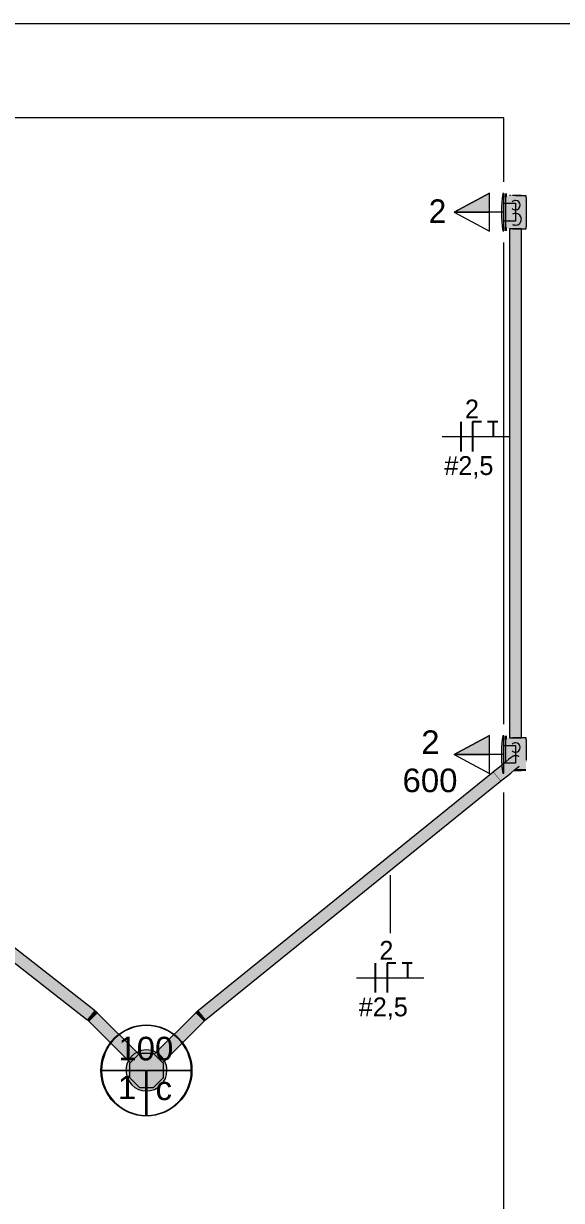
# Model space of a CAD drawing. Header units: metres. Extents: x 42.2 to 73.1, y -1.3 to 59.8.
# Drawn here: x 48.188 to 49.328, y 56.876 to 59.372 of the extents above; entities that cross this region are included whole.
import ezdxf

# ---------------------------------------------------------------- set-up
doc = ezdxf.new("R2010")
doc.units = ezdxf.units.M
doc.linetypes.add('Hidden 1_5', pattern=[0.0022, 0.0015, -0.0007])
for name, color, linetype, lineweight in [('A-ANNO-NOTE', 7, 'Continuous', 18), ('A-DETL', 7, 'Hidden 1_5', 18), ('A-GENM', 7, 'Continuous', 18), ('ARQ-PAR', 7, 'Continuous', 18), ('Dispositivos elétricos', 7, 'Continuous', 70), ('E-LITE-EQPM-IDEN', 7, 'Continuous', 9), ('E-POWR-CNDT', 7, 'Continuous', 35), ('Identificadores de dispositivos elétricos', 7, 'Continuous', 9)]:
    doc.layers.add(name, color=color, linetype=linetype, lineweight=lineweight)
for name, color, linetype, lineweight, true_color in [('BASE ELETRICO__dwg', 7, 'Continuous', 18, 0x767676), ('Fase', 1, 'Continuous', 25, 0xff0000), ('Neutro', 5, 'Continuous', 25, 0x0000ff), ('Terra', 3, 'Continuous', 25, 0x00ff00)]:
    doc.layers.add(name, color=color, linetype=linetype, lineweight=lineweight, true_color=true_color)
doc.styles.add('Arial', font='arial.ttf', dxfattribs={"height": 0.05})
doc.styles.add('Century Gothic', font='GOTHIC.TTF', dxfattribs={"height": 0.05})
doc.styles.add('Century Gothic_1', font='GOTHIC.TTF', dxfattribs={"height": 0.04})

# ---------------------------------------------------------------- blocks, each defined once
blk = doc.blocks.new('BASE ELETRICO__dwg-8227098-PLANTA BAIXA - TÉRREO')
at = {"layer": 'ARQ-PAR', "color": 252, "true_color": 0x8e8e8e}
for p, q in [((42.5858, 59.3718), (52.8299, 59.3718)), ((49.2058, 57.8863), (49.2058, 58.9074))]:
    blk.add_line(p, q, dxfattribs=at)
at = {"layer": 'ARQ-PAR', "color": 252, "true_color": 0x8e8e8e, "flags": 128}
for points in [[(49.2058, 59.0363), (49.2058, 59.1718), (45.7858, 59.1718), (45.7858, 59.1257)], [(46.8313, 55.9518), (46.6058, 55.9518), (46.6058, 56.1518), (46.9458, 56.1518), (46.9458, 56.2518), (47.0958, 56.2518), (47.0958, 56.1518), (49.2058, 56.1518), (49.2058, 57.741)]]:
    blk.add_lwpolyline(points, dxfattribs=at)
blk = doc.blocks.new('PVC Corrugado Amarelo_Caixa de Luz 4x2 - Linha Eletroduto Corrugado _Amarelo_-V34-PLANTA BAIXA - TÉRREO')
at = {"layer": 'E-POWR-CNDT', "linetype": 'Hidden 1_5', "lineweight": 18, "true_color": 0xffff00}
for points in [[(-0.035, 0.0321), (-0.035, 0.0371), (-0.0355, 0.0371), (-0.0355, 0.025), (-0.035, 0.025), (-0.035, 0.0313)], [(-0.035, 0.0163), (-0.035, 0.025), (-0.0355, 0.025), (-0.0355, 0.0129), (-0.035, 0.0129), (-0.035, 0.0162)], [(-0.0121, 0.0478), (-0.0121, 0.048), (-0.0155, 0.048), (-0.0155, 0.0475), (-0.0121, 0.0475)], [(0, 0.048), (-0.0121, 0.0478), (-0.0121, 0.0475), (0, 0.0475)], [(0.0121, 0.0476), (0.0121, 0.048), (0, 0.048), (0, 0.0475), (0.0121, 0.0475)], [(0.0155, 0.048), (0.0121, 0.048), (0.0121, 0.0475), (0.0155, 0.0475)], [(0.0355, 0.0371), (0.035, 0.0371), (0.035, 0.025), (0.0355, 0.025), (0.0355, 0.0358)], [(0.0355, 0.0129), (0.0355, 0.025), (0.035, 0.025), (0.035, 0.0129)], [(-0.0371, 0.0028), (-0.0371, 0.0058), (-0.0395, 0.0058), (-0.0395, 0.0028), (-0.0389, 0.0028)], [(-0.031, 0.0058), (-0.0371, 0.0058), (-0.0368, 0.0028), (-0.031, 0.0028)], [(0, 0.0028), (0, 0.0058), (-0.031, 0.0058), (-0.031, 0.0028), (-0.0094, 0.0028)], [(0.031, 0.0028), (0.031, 0.0058), (0, 0.0058), (0, 0.0028), (0.0303, 0.0028)], [(0.0371, 0.0028), (0.037, 0.0058), (0.031, 0.0058), (0.0313, 0.0028), (0.037, 0.0028)], [(0.0395, 0.0058), (0.0371, 0.0058), (0.0371, 0.0028), (0.0395, 0.0028)]]:
    blk.add_hatch(color=2, dxfattribs=at).paths.add_polyline_path(points)
h = blk.add_hatch(color=2, dxfattribs=at)
h.paths.add_polyline_path([(-0.031, 0.0445), (-0.0313, 0.0475), (-0.035, 0.0474), (-0.0349, 0.0058), (-0.031, 0.0058), (-0.031, 0.0444)])
h.paths.add_polyline_path([(-0.031, 0.0009), (-0.0313, 0.0028), (-0.035, 0.0028), (-0.0349, 0), (-0.031, 0)])
h = blk.add_hatch(color=2, dxfattribs=at)
h.paths.add_polyline_path([(0.031, 0.0475), (-0.031, 0.0475), (-0.031, 0.0058), (0.031, 0.0058), (0.031, 0.0445)])
h.paths.add_polyline_path([(0.031, 0), (0.031, 0.0028), (-0.031, 0.0028), (-0.031, 0), (0.0094, 0)])
h.paths.add_polyline_path([(0.0275, 0.025), (0.0271, 0.0218), (0.0252, 0.0179), (0.0232, 0.0157), (0.0212, 0.0142), (0.0173, 0.0128), (0.015, 0.0125), (0.0118, 0.0129), (0.0079, 0.0148), (0.0059, 0.0165), (0.0042, 0.0187), (0.0028, 0.0226), (0.0025, 0.025), (0.0029, 0.0282), (0.0048, 0.0321), (0.0065, 0.0341), (0.0087, 0.0358), (0.0118, 0.0371), (0.015, 0.0375), (0.0184, 0.037), (0.0221, 0.0352), (0.024, 0.0337), (0.0259, 0.031), (0.0271, 0.0282), (0.0275, 0.025)])
h.paths.add_polyline_path([(-0.005, 0.025), (-0.0056, 0.0218), (-0.0063, 0.02), (-0.0088, 0.0173), (-0.01, 0.0163), (-0.0124, 0.0153), (-0.015, 0.015), (-0.0185, 0.0157), (-0.02, 0.0163), (-0.0221, 0.0179), (-0.0237, 0.02), (-0.0248, 0.0235), (-0.025, 0.025), (-0.0247, 0.0276), (-0.0237, 0.03), (-0.0217, 0.0324), (-0.02, 0.0337), (-0.0176, 0.0347), (-0.015, 0.035), (-0.0115, 0.0343), (-0.01, 0.0337), (-0.0073, 0.0313), (-0.0063, 0.03), (-0.0053, 0.0276), (-0.0051, 0.0254)])
h = blk.add_hatch(color=2, dxfattribs=at)
h.paths.add_polyline_path([(0.0275, 0.025), (0.0271, 0.0282), (0.0252, 0.0321), (0.0234, 0.0342), (0.0212, 0.0358), (0.0172, 0.0372), (0.015, 0.0375), (0.0118, 0.0371), (0.0087, 0.0358), (0.0059, 0.0335), (0.0038, 0.0303), (0.0028, 0.0276), (0.0026, 0.0241), (0.0029, 0.0218), (0.0048, 0.0179), (0.0065, 0.0159), (0.0087, 0.0142), (0.0118, 0.0129), (0.0157, 0.0126), (0.0182, 0.0129), (0.0221, 0.0148), (0.024, 0.0163), (0.0263, 0.0198), (0.0272, 0.0226)])
h.paths.add_polyline_path([(-0.005, 0.025), (-0.0056, 0.0282), (-0.0063, 0.03), (-0.0079, 0.0321), (-0.011, 0.0341), (-0.0129, 0.0347), (-0.015, 0.035), (-0.0176, 0.0347), (-0.02, 0.0337), (-0.0221, 0.0321), (-0.0237, 0.03), (-0.0248, 0.0266), (-0.025, 0.025), (-0.0244, 0.0218), (-0.0237, 0.02), (-0.0221, 0.0179), (-0.02, 0.0163), (-0.0176, 0.0153), (-0.015, 0.015), (-0.0124, 0.0153), (-0.01, 0.0163), (-0.0073, 0.0187), (-0.0062, 0.0204), (-0.0052, 0.0234), (-0.005, 0.0247)])
h = blk.add_hatch(color=2, dxfattribs=at)
h.paths.add_polyline_path([(0.035, 0.0469), (0.0349, 0.0475), (0.031, 0.0475), (0.031, 0.0058), (0.035, 0.0058), (0.035, 0.0468)])
h.paths.add_polyline_path([(0.035, 0.0009), (0.0349, 0.0028), (0.031, 0.0028), (0.0313, 0), (0.035, 0)])
at = {"layer": 'E-POWR-CNDT', "lineweight": 18}
for p, q in [((-0.035, 0.0375), (-0.0355, 0.0375)), ((-0.035, 0.0375), (-0.0355, 0.0375)), ((-0.0355, 0.0375), (-0.0355, 0.025)), ((-0.0355, 0.0375), (-0.0355, 0.0371)), ((-0.0355, 0.025), (-0.0355, 0.0187)), ((-0.035, 0.0475), (-0.035, 0.025)), ((-0.031, 0.0475), (-0.035, 0.0475)), ((-0.031, 0.0475), (0.031, 0.0475)), ((-0.016, 0.048), (-0.016, 0.0475)), ((-0.0122, 0.048), (-0.016, 0.048)), ((-0.0125, 0.048), (-0.0125, 0.0475)), ((0, 0.048), (-0.0125, 0.048)), ((0.0125, 0.048), (0, 0.048)), ((0.016, 0.048), (0.0122, 0.048)), ((0.0125, 0.0475), (0.0125, 0.048)), ((0.016, 0.0475), (0.016, 0.048)), ((0.035, 0.0475), (0.031, 0.0475)), ((0.035, 0.025), (0.035, 0.0475)), ((0.0355, 0.0375), (0.035, 0.0375)), ((0.0355, 0.0375), (0.035, 0.0375)), ((0.0355, 0.025), (0.0355, 0.0375)), ((0.0355, 0.0187), (0.0355, 0.025)), ((-0.0371, 0.0058), (-0.0395, 0.0058)), ((-0.0395, 0.0028), (-0.0371, 0.0028)), ((-0.0327, 0.0058), (-0.0371, 0.0058)), ((-0.0371, 0.0028), (-0.031, 0.0028)), ((-0.0355, 0.0142), (-0.0355, 0.0125)), ((-0.0355, 0.0129), (-0.0355, 0.0125)), ((0.031, 0.0028), (0.0371, 0.0028)), ((0.0371, 0.0058), (0.0327, 0.0058)), ((0.0355, 0.0125), (0.0355, 0.0142)), ((0.0395, 0.0058), (0.0371, 0.0058)), ((0.0371, 0.0028), (0.0395, 0.0028))]:
    blk.add_line(p, q, dxfattribs=at)
for centre, radius, start, end in [((-0.015, 0.025), 0.01, 360, 180), ((-0.015, 0.025), 0.01, 180, 225), ((-0.015, 0.025), 0.01, 315, 360), ((0.015, 0.025), 0.0125, 360, 180), ((0.015, 0.025), 0.0125, 180, 210), ((0.015, 0.025), 0.0125, 330, 360)]:
    blk.add_arc(centre, radius, start, end, dxfattribs=at)
blk = doc.blocks.new('PVC Corrugado Amarelo_Caixa de Octogonal 4x4 - PVC Corrugado Amarelo_Caixa de Octogonal 4x4-V6-PLANTA BAIXA - TÉRREO')
at = {"layer": 'Dispositivos elétricos', "linetype": 'Hidden 1_5', "lineweight": 18, "true_color": 0xffff00}
h = blk.add_hatch(color=2, dxfattribs=at)
h.paths.add_polyline_path([(0, -0.0435), (0.0113, -0.042), (0.0218, -0.0377), (0.0308, -0.0308), (0.0377, -0.0217), (0.042, -0.0113), (0.0435, 0), (0.042, 0.0113), (0.0382, 0.0205), (0.0342, 0.0165), (0.0358, 0.0148), (0.0358, -0.0148), (0.0148, -0.0358), (-0.0148, -0.0358), (-0.0358, -0.0148), (-0.0358, 0.0148), (-0.0342, 0.0165), (-0.0382, 0.0205), (-0.042, 0.0113), (-0.0435, 0), (-0.0417, -0.0121), (-0.0377, -0.0217), (-0.0308, -0.0308), (-0.0217, -0.0377), (-0.0113, -0.042)])
h.paths.add_polyline_path([(0.0165, 0.0342), (0.0205, 0.0382), (0.0113, 0.042), (0, 0.0435), (-0.0121, 0.0417), (-0.0205, 0.0382), (-0.0165, 0.0342), (-0.0148, 0.0358), (0.0148, 0.0358), (0.016, 0.0346)])
blk.add_hatch(color=2, dxfattribs=at).paths.add_polyline_path([(0.0148, -0.0358), (0.0358, -0.0148), (0.0358, 0.0148), (0.0148, 0.0358), (-0.0148, 0.0358), (-0.0358, 0.0148), (-0.0358, -0.0148), (-0.0148, -0.0358)])
at = {"layer": 'A-DETL'}
for start, end in [(118.2907, 151.6811), (28.2907, 61.6812)]:
    blk.add_arc((0, 0), 0.0435, start, end, dxfattribs=at)
at = {"layer": 'Dispositivos elétricos', "lineweight": 18}
for p, q in [((-0.0148, 0.0358), (-0.0358, 0.0148)), ((0.0148, 0.0358), (-0.0148, 0.0358)), ((0.0358, 0.0148), (0.0148, 0.0358)), ((-0.0358, 0.0148), (-0.0358, -0.0148)), ((0.0358, -0.0148), (0.0358, 0.0148)), ((-0.0358, -0.0148), (-0.0148, -0.0358)), ((0.0148, -0.0358), (0.0358, -0.0148)), ((-0.0148, -0.0358), (0.0148, -0.0358))]:
    blk.add_line(p, q, dxfattribs=at)
for start, end in [(61.7467, 118.2252), (151.7466, 180), (180, 360), (360, 28.2252)]:
    blk.add_arc((0, 0), 0.0435, start, end, dxfattribs=at)
blk = doc.blocks.new('1_a_1 Tomada 2P_T_Conjunto 4x2 - a_ Tomada 2P_T 10A-8292297-PLANTA BAIXA - TÉRREO')
at = {"layer": 'A-GENM', "true_color": 0xfbfbfb}
for points in [[(-0.0221, 0.0034), (-0.0191, 0), (0.0395, 0), (0.0395, 0.002), (0, 0.0051), (-0.0213, 0.0035)], [(-0.0185, 0.0044), (-0.0185, 0.0037), (0, 0.0051), (0.0185, 0.0037), (0.0185, 0.0056), (-0.0185, 0.0056), (-0.0185, 0.0051)]]:
    blk.add_hatch(color=7, dxfattribs=at).paths.add_polyline_path(points)
at = {"layer": 'A-DETL'}
for p, q in [((-0.0395, 0.002), (-0.0395, 0)), ((-0.0395, 0), (-0.0193, 0)), ((-0.0175, -0.0114), (-0.0168, -0.0114))]:
    blk.add_line(p, q, dxfattribs=at)
blk.add_arc((0, -0.2479), 0.253, 95.032, 98.9698, dxfattribs=at)
at = {"layer": 'A-GENM'}
for p, q in [((-0.0192, 0), (0, 0)), ((0, 0), (0.0395, 0)), ((0.0395, 0), (0.0395, 0.002))]:
    blk.add_line(p, q, dxfattribs=at)
blk.add_arc((0, -0.2479), 0.253, 81.0302, 95.0207, dxfattribs=at)
blk = doc.blocks.new('PVC Corrugado Amarelo_Caixa de Luz 4x2 - Linha Eletroduto Corrugado _Amarelo_-V33-PLANTA BAIXA - TÉRREO')
at = {"layer": 'E-POWR-CNDT', "linetype": 'Hidden 1_5', "lineweight": 18, "true_color": 0xffff00}
for points in [[(-0.035, 0.0282), (-0.035, 0.0371), (-0.0355, 0.0371), (-0.0355, 0.025), (-0.035, 0.025), (-0.035, 0.0276)], [(-0.035, 0.0226), (-0.035, 0.025), (-0.0355, 0.025), (-0.0355, 0.0129), (-0.035, 0.0129), (-0.035, 0.0224)], [(-0.0121, 0.048), (-0.0155, 0.048), (-0.0155, 0.0475), (-0.0121, 0.0475), (-0.0121, 0.0478)], [(0, 0.0475), (0, 0.048), (-0.0121, 0.0478), (-0.0121, 0.0475), (-0.0032, 0.0475)], [(0.0121, 0.048), (0, 0.048), (0, 0.0475), (0.0121, 0.0476)], [(0.0155, 0.048), (0.0121, 0.048), (0.0121, 0.0475), (0.0155, 0.0475)], [(0.035, 0.0376), (0.0349, 0.0475), (0.031, 0.0475), (0.031, 0.0249), (0.035, 0.0201), (0.035, 0.0371)], [(0.0355, 0.0358), (0.0355, 0.0371), (0.035, 0.0371), (0.035, 0.025), (0.0355, 0.025), (0.0355, 0.0347)], [(0.0355, 0.0226), (0.0355, 0.025), (0.035, 0.025), (0.035, 0.0201), (0.0355, 0.0197), (0.0355, 0.0224)], [(-0.0371, 0.0028), (-0.0371, 0.0058), (-0.0395, 0.0058), (-0.0395, 0.0028), (-0.0389, 0.0028)], [(-0.031, 0.0058), (-0.0371, 0.0058), (-0.037, 0.0028), (-0.031, 0.0028)], [(0, 0.0028), (0, 0.0058), (-0.031, 0.0058), (-0.031, 0.0028), (-0.0094, 0.0028)], [(0.0171, 0.0028), (0.0146, 0.0058), (0, 0.0058), (0, 0.0028), (0.0156, 0.0028)]]:
    blk.add_hatch(color=2, dxfattribs=at).paths.add_polyline_path(points)
h = blk.add_hatch(color=2, dxfattribs=at)
h.paths.add_polyline_path([(-0.031, 0.0445), (-0.0313, 0.0475), (-0.035, 0.0474), (-0.0349, 0.0058), (-0.031, 0.0058), (-0.031, 0.0444)])
h.paths.add_polyline_path([(-0.031, 0.0009), (-0.0313, 0.0028), (-0.035, 0.0028), (-0.0349, 0), (-0.031, 0)])
h = blk.add_hatch(color=2, dxfattribs=at)
h.paths.add_polyline_path([(0.031, 0.0475), (-0.031, 0.0475), (-0.031, 0.0058), (0.0146, 0.006), (0.009, 0.0129), (0.0048, 0.018), (0.0036, 0.0199), (0.0026, 0.0241), (0.0026, 0.0263), (0.0038, 0.0303), (0.0049, 0.0324), (0.008, 0.0352), (0.0099, 0.0364), (0.014, 0.0374), (0.0163, 0.0374), (0.0204, 0.0362), (0.0224, 0.0351), (0.0258, 0.0313), (0.0266, 0.0301), (0.0289, 0.0272), (0.031, 0.0249), (0.031, 0.0445)])
h.paths.add_polyline_path([(0.0192, 0), (0.0171, 0.0028), (-0.031, 0.0028), (-0.031, 0), (0.0191, 0)])
h.paths.add_polyline_path([(-0.005, 0.025), (-0.0056, 0.0218), (-0.0063, 0.02), (-0.0079, 0.0179), (-0.0104, 0.0162), (-0.0124, 0.0153), (-0.015, 0.015), (-0.0185, 0.0157), (-0.02, 0.0163), (-0.0221, 0.0179), (-0.0237, 0.02), (-0.0248, 0.0235), (-0.025, 0.025), (-0.0247, 0.0276), (-0.0237, 0.03), (-0.0217, 0.0324), (-0.02, 0.0337), (-0.0176, 0.0347), (-0.015, 0.035), (-0.0115, 0.0343), (-0.01, 0.0337), (-0.0073, 0.0313), (-0.0063, 0.03), (-0.0053, 0.0276), (-0.0051, 0.0254)])
h = blk.add_hatch(color=2, dxfattribs=at)
h.paths.add_polyline_path([(0.0243, 0.0332), (0.023, 0.0345), (0.024, 0.0335)])
h.paths.add_polyline_path([(-0.005, 0.025), (-0.0056, 0.0282), (-0.0063, 0.03), (-0.0079, 0.0321), (-0.011, 0.0341), (-0.0129, 0.0347), (-0.015, 0.035), (-0.0176, 0.0347), (-0.02, 0.0337), (-0.0221, 0.0321), (-0.0237, 0.03), (-0.0248, 0.0266), (-0.025, 0.025), (-0.0244, 0.0218), (-0.0237, 0.02), (-0.0221, 0.0179), (-0.02, 0.0163), (-0.0176, 0.0153), (-0.015, 0.015), (-0.0124, 0.0153), (-0.01, 0.0163), (-0.0073, 0.0187), (-0.0062, 0.0204), (-0.0052, 0.0234), (-0.005, 0.0247)])
at = {"layer": 'A-DETL'}
for start, end in [(169.7263, 176.7393), (154.7263, 161.7393), (144.2455, 146.7393), (184.7263, 191.7393), (199.7263, 206.7393)]:
    blk.add_arc((0.015, 0.025), 0.0125, start, end, dxfattribs=at)
at = {"layer": 'E-POWR-CNDT', "lineweight": 18}
for p, q in [((-0.035, 0.0375), (-0.0355, 0.0375)), ((-0.035, 0.0375), (-0.0355, 0.0375)), ((-0.0355, 0.0375), (-0.0355, 0.025)), ((-0.0355, 0.025), (-0.0355, 0.0187)), ((-0.035, 0.0475), (-0.035, 0.025)), ((-0.031, 0.0475), (-0.035, 0.0475)), ((-0.031, 0.0475), (0.0116, 0.0475)), ((-0.016, 0.048), (-0.016, 0.0475)), ((-0.0122, 0.048), (-0.016, 0.048)), ((-0.0125, 0.048), (-0.0125, 0.0475)), ((0, 0.048), (-0.0125, 0.048)), ((0.012, 0.048), (0, 0.048)), ((-0.0371, 0.0058), (-0.0395, 0.0058)), ((-0.0395, 0.0028), (-0.0371, 0.0028)), ((-0.0327, 0.0058), (-0.0371, 0.0058)), ((-0.0371, 0.0028), (-0.031, 0.0028)), ((-0.0355, 0.0142), (-0.0355, 0.0125))]:
    blk.add_line(p, q, dxfattribs=at)
for centre, radius, start, end in [((-0.015, 0.025), 0.01, 360, 180), ((-0.015, 0.025), 0.01, 180, 225), ((-0.015, 0.025), 0.01, 315, 360), ((0.015, 0.025), 0.0125, 176.9673, 180), ((0.015, 0.025), 0.0125, 180, 184.4983), ((0.015, 0.025), 0.0125, 161.9673, 169.4983), ((0.015, 0.025), 0.0125, 146.9673, 154.4983), ((0.015, 0.025), 0.0125, 191.9673, 199.4983), ((0.015, 0.025), 0.0125, 206.9673, 214.4983)]:
    blk.add_arc(centre, radius, start, end, dxfattribs=at)
blk = doc.blocks.new('1_a_1 Tomada 2P_T_Conjunto 4x2 - a_ Tomada 2P_T 10A-V43-PLANTA BAIXA - TÉRREO')
at = {"layer": 'A-GENM', "true_color": 0xfbfbfb}
for points in [[(0.0395, 0.002), (0, 0.0051), (-0.0395, 0.002), (-0.0395, 0), (0.0395, 0)], [(0.0185, 0.0051), (0.0185, 0.0056), (-0.0185, 0.0056), (-0.0185, 0.0037), (0, 0.0051), (0.0185, 0.0037)]]:
    blk.add_hatch(color=7, dxfattribs=at).paths.add_polyline_path(points)
at = {"layer": 'A-DETL'}
blk.add_line((-0.0175, -0.0114), (-0.0168, -0.0114), dxfattribs=at)
at = {"layer": 'A-GENM'}
for p, q in [((-0.0395, 0.002), (-0.0395, 0)), ((-0.0395, 0), (0, 0)), ((0, 0), (0.0395, 0)), ((0.0395, 0), (0.0395, 0.002))]:
    blk.add_line(p, q, dxfattribs=at)
blk.add_arc((0, -0.2479), 0.253, 81.0302, 98.9698, dxfattribs=at)
blk = doc.blocks.new('Tag de Luminárias de Teto 2 - Tag de Luminárias de Teto 2-3493498-PLANTA BAIXA - TÉRREO')
at = {"layer": 'E-LITE-EQPM-IDEN'}
for p, q in [((-0.003861, 0), (0.003861, 0)), ((-0.0038, 0.00001), (0.0038, 0.00001)), ((0, 0), (0, -0.003861)), ((-0.000039, -0.00001), (-0.0038, -0.00001)), ((-0.000039, -0.00381), (-0.000039, -0.00001)), ((0.000039, -0.00001), (0.000039, -0.00381)), ((0.0038, -0.00001), (0.000039, -0.00001))]:
    blk.add_line(p, q, dxfattribs=at)
blk.add_circle((0, 0), 0.003861, dxfattribs=at)
for centre, start, end in [((0, 0.00001), 360, 180), ((0, -0.00001), 180, 269.41101), ((0, -0.00001), 270.58899, 360)]:
    blk.add_arc(centre, 0.0038, start, end, dxfattribs=at)
blk = doc.blocks.new('Fiação_PEX_Tags Eletrical Fixtures - 2_ FNT-4480792-PLANTA BAIXA - TÉRREO')
at = {"layer": 'Fase'}
blk.add_line((-0.000983, 0.00125), (-0.000983, -0.00125), dxfattribs=at)
at = {"layer": 'Identificadores de dispositivos elétricos'}
blk.add_line((-0.002569, 0), (0.003149, 0), dxfattribs=at)
at = {"layer": 'Neutro'}
for p, q in [((0.000017, 0.00125), (0.000017, -0.00125)), ((0.000017, 0.00125), (0.000017, -0.000772)), ((0.000759, 0.00125), (0.000017, 0.00125))]:
    blk.add_line(p, q, dxfattribs=at)
at = {"layer": 'Terra'}
for p, q in [((0.002149, 0.00125), (0.00129, 0.00125)), ((0.001746, 0.00125), (0.001746, 0))]:
    blk.add_line(p, q, dxfattribs=at)

msp = doc.modelspace()

# ---------------------------------------------------------------- hatches: boundary and pattern name
at = {"layer": 'A-ANNO-NOTE'}
for points in [[(49.1198, 58.9718), (49.1758, 58.9718), (49.1758, 59.0118), (49.1008, 58.9718)], [(49.1198, 57.8218), (49.1758, 57.8218), (49.1758, 57.8618), (49.1008, 57.8218)]]:
    msp.add_hatch(color=256, dxfattribs=at).paths.add_polyline_path(points)
at = {"layer": 'E-POWR-CNDT', "true_color": 0xffff00}
for points in [[(49.2187, 57.8573), (49.2308, 57.8573), (49.2308, 58.9364), (49.2183, 58.9364), (49.2183, 57.8573)], [(49.2429, 57.8573), (49.2433, 57.8573), (49.2433, 58.9364), (49.2308, 58.9364), (49.2308, 57.8573), (49.2416, 57.8573)], [(48.3298, 57.2696), (48.3375, 57.2794), (47.729, 57.7547), (47.2822, 58.1037), (47.2745, 58.0938), (48.3068, 57.2876)], [(48.3221, 57.2597), (48.3298, 57.2696), (47.2745, 58.0938), (47.2668, 58.084), (48.3217, 57.2601)], [(49.1919, 57.7754), (49.2405, 57.8147), (49.2379, 57.8171), (49.2342, 57.8187), (49.231, 57.8192), (49.2279, 57.8189), (49.2252, 57.8179), (49.2217, 57.8156), (49.2139, 57.8088), (49.2034, 57.8006), (49.188, 57.788), (49.1841, 57.7851), (49.1911, 57.7763)], [(49.1998, 57.7657), (49.2105, 57.7747), (49.2284, 57.7889), (49.237, 57.7961), (49.239, 57.7975), (49.242, 57.8015), (49.2426, 57.803), (49.2432, 57.8065), (49.2428, 57.8098), (49.2417, 57.8128), (49.2404, 57.8146), (49.1919, 57.7754), (49.1995, 57.766)], [(48.5663, 57.2694), (49.1911, 57.7748), (49.1833, 57.7845), (48.7721, 57.4519), (48.5585, 57.2791), (48.5643, 57.2719)], [(49.1911, 57.7748), (49.1919, 57.7754), (49.1841, 57.7851), (49.1833, 57.7845), (49.1906, 57.7754)], [(48.5742, 57.2597), (49.199, 57.765), (49.1911, 57.7748), (48.5663, 57.2694), (48.5739, 57.26)], [(49.199, 57.765), (49.1998, 57.7657), (49.1919, 57.7754), (49.1911, 57.7748), (49.1987, 57.7654)], [(48.3229, 57.2591), (48.3381, 57.2789), (48.3375, 57.2794), (48.3221, 57.2597), (48.3224, 57.2595)], [(48.3263, 57.2561), (48.344, 57.2738), (48.3383, 57.2788), (48.3229, 57.2591), (48.3261, 57.2563)], [(48.5705, 57.2564), (48.5734, 57.259), (48.5577, 57.2785), (48.5528, 57.2741), (48.5703, 57.2566)], [(48.5734, 57.259), (48.5742, 57.2597), (48.5585, 57.2791), (48.5577, 57.2785), (48.5731, 57.2594)], [(48.327, 57.2554), (48.3447, 57.2731), (48.344, 57.2738), (48.3263, 57.2561), (48.3267, 57.2557)], [(48.4141, 57.1683), (48.4229, 57.1771), (48.3359, 57.2642), (48.327, 57.2554), (48.4138, 57.1686)], [(48.4229, 57.1771), (48.4318, 57.186), (48.3447, 57.2731), (48.3359, 57.2642), (48.4174, 57.1827)], [(48.4736, 57.1771), (48.5609, 57.2645), (48.5521, 57.2734), (48.4647, 57.186), (48.4713, 57.1794)], [(48.4824, 57.1683), (48.5698, 57.2557), (48.5609, 57.2645), (48.4736, 57.1771), (48.4821, 57.1686)], [(48.5698, 57.2557), (48.5705, 57.2564), (48.5528, 57.2741), (48.5521, 57.2734), (48.5695, 57.256)]]:
    msp.add_hatch(color=2, dxfattribs=at).paths.add_polyline_path(points)

# ---------------------------------------------------------------- linework, layer by layer
at = {"layer": 'A-ANNO-NOTE', "lineweight": 9}
for p, q in [((49.1758, 59.0118), (49.1008, 58.9718)), ((49.1008, 58.9718), (49.1758, 59.0118)), ((49.1758, 58.9718), (49.1758, 59.0118)), ((49.1758, 58.9318), (49.1758, 59.0118)), ((49.2058, 58.9531), (49.2058, 58.9906)), ((49.2058, 58.9906), (49.2308, 58.9906)), ((49.2308, 58.9906), (49.2308, 58.9531)), ((49.1008, 58.9718), (49.1758, 58.9718)), ((49.1008, 58.9718), (49.1758, 58.9318)), ((49.1758, 58.9718), (49.1008, 58.9718)), ((49.1008, 58.9718), (49.1758, 58.9318)), ((49.1758, 58.9318), (49.1758, 58.9718)), ((49.2058, 58.9718), (49.1758, 58.9718)), ((49.2308, 58.9531), (49.2058, 58.9531)), ((49.1758, 57.8618), (49.1008, 57.8218)), ((49.1008, 57.8218), (49.1758, 57.8618)), ((49.1758, 57.8218), (49.1758, 57.8618)), ((49.1758, 57.7818), (49.1758, 57.8618)), ((49.2058, 57.8031), (49.2058, 57.8406)), ((49.2058, 57.8406), (49.2308, 57.8406)), ((49.2308, 57.8406), (49.2308, 57.8031)), ((49.1008, 57.8218), (49.1758, 57.8218)), ((49.1008, 57.8218), (49.1758, 57.7818)), ((49.1758, 57.8218), (49.1008, 57.8218)), ((49.1008, 57.8218), (49.1758, 57.7818)), ((49.1758, 57.7818), (49.1758, 57.8218)), ((49.2058, 57.8218), (49.1758, 57.8218)), ((49.2308, 57.8031), (49.2058, 57.8031))]:
    msp.add_line(p, q, dxfattribs=at)
at = {"layer": 'E-POWR-CNDT', "color": 57, "lineweight": 18, "true_color": 0x808040}
for p, q in [((49.2183, 58.9364), (49.2183, 57.8573)), ((49.2433, 58.9364), (49.2183, 58.9364)), ((49.2433, 57.8573), (49.2433, 58.9364)), ((48.3375, 57.2794), (47.2822, 58.1037)), ((47.2668, 58.084), (48.3221, 57.2597)), ((49.2183, 57.8573), (49.2433, 57.8573)), ((49.1833, 57.7845), (48.5585, 57.2791)), ((49.1841, 57.7851), (49.1833, 57.7845)), ((48.5742, 57.2597), (49.199, 57.765)), ((49.199, 57.765), (49.1998, 57.7657)), ((48.3383, 57.2788), (48.3375, 57.2794)), ((48.344, 57.2738), (48.3383, 57.2788)), ((48.5577, 57.2785), (48.5528, 57.2741)), ((48.5585, 57.2791), (48.5577, 57.2785)), ((48.3221, 57.2597), (48.3229, 57.2591)), ((48.3229, 57.2591), (48.3263, 57.2561)), ((48.3263, 57.2561), (48.327, 57.2554)), ((48.327, 57.2554), (48.4141, 57.1683)), ((48.3447, 57.2731), (48.344, 57.2738)), ((48.4318, 57.186), (48.3447, 57.2731)), ((48.5521, 57.2734), (48.4647, 57.186)), ((48.4824, 57.1683), (48.5698, 57.2557)), ((48.5528, 57.2741), (48.5521, 57.2734)), ((48.5698, 57.2557), (48.5705, 57.2564)), ((48.5705, 57.2564), (48.5734, 57.259)), ((48.5734, 57.259), (48.5742, 57.2597))]:
    msp.add_line(p, q, dxfattribs=at)
at = {"layer": 'E-POWR-CNDT', "color": 57, "lineweight": 18, "true_color": 0x808040, "flags": 128}
for points in [[(49.2229, 57.8165), (49.2214, 57.8153), (49.2169, 57.8117), (49.2099, 57.806), (49.2008, 57.7987), (49.1904, 57.7903), (49.1841, 57.7851)], [(49.1998, 57.7657), (49.2106, 57.7744), (49.2205, 57.7824), (49.2288, 57.7892), (49.2349, 57.794), (49.2381, 57.7967), (49.2387, 57.7971)]]:
    msp.add_lwpolyline(points, dxfattribs=at)
at = {"layer": 'Identificadores de dispositivos elétricos'}
msp.add_line((48.9652, 57.5658), (48.9652, 57.4427), dxfattribs=at)

# ---------------------------------------------------------------- block references
at = {"layer": 'A-DETL'}
for name, p, rotation in [('1_a_1 Tomada 2P_T_Conjunto 4x2 - a_ Tomada 2P_T 10A-V43-PLANTA BAIXA - TÉRREO', (49.2058, 58.9718), 90), ('1_a_1 Tomada 2P_T_Conjunto 4x2 - a_ Tomada 2P_T 10A-8292297-PLANTA BAIXA - TÉRREO', (49.2058, 57.8218), 90), ('PVC Corrugado Amarelo_Caixa de Luz 4x2 - Linha Eletroduto Corrugado _Amarelo_-V33-PLANTA BAIXA - TÉRREO', (49.2058, 57.8218), 269.9999999999991)]:
    msp.add_blockref(name, p, dxfattribs=dict(at, rotation=rotation))
msp.add_blockref('PVC Corrugado Amarelo_Caixa de Octogonal 4x4 - PVC Corrugado Amarelo_Caixa de Octogonal 4x4-V6-PLANTA BAIXA - TÉRREO', (48.4482, 57.1518), dxfattribs=at)
at = {"layer": 'BASE ELETRICO__dwg', "color": 252, "true_color": 0x8e8e8e}
msp.add_blockref('BASE ELETRICO__dwg-8227098-PLANTA BAIXA - TÉRREO', (0, 0), dxfattribs=at)
at = {"layer": 'E-LITE-EQPM-IDEN', "xscale": 24.99999999999999, "yscale": 24.99999999999999, "zscale": 24.99999999999999}
msp.add_blockref('Tag de Luminárias de Teto 2 - Tag de Luminárias de Teto 2-3493498-PLANTA BAIXA - TÉRREO', (48.4482, 57.1518), dxfattribs=at)
at = {"layer": 'E-POWR-CNDT', "lineweight": 18, "rotation": 269.9999999999991}
msp.add_blockref('PVC Corrugado Amarelo_Caixa de Luz 4x2 - Linha Eletroduto Corrugado _Amarelo_-V34-PLANTA BAIXA - TÉRREO', (49.2058, 58.9718), dxfattribs=at)
at = {"layer": 'Identificadores de dispositivos elétricos', "color": 1, "true_color": 0xff0000, "xscale": 24.99999999999999, "yscale": 24.99999999999999, "zscale": 24.99999999999999}
for p in [(49.1394, 58.4959), (48.9579, 57.3481)]:
    msp.add_blockref('Fiação_PEX_Tags Eletrical Fixtures - 2_ FNT-4480792-PLANTA BAIXA - TÉRREO', p, dxfattribs=at)

# ---------------------------------------------------------------- texts
at = {"layer": 'E-LITE-EQPM-IDEN', "char_height": 0.05, "attachment_point": 1, "style": 'Arial'}
for s, insert, width in [('100', (48.3886, 57.2232), 0.144304), ('1', (48.3875, 57.141), 0.048101), ('c', (48.4675, 57.139), 0.044093)]:
    msp.add_mtext(s, dxfattribs=dict(at, insert=insert, width=width))
at = {"layer": 'Identificadores de dispositivos elétricos', "attachment_point": 1}
for s, insert, char_height, width, style in [('2', (49.0468, 58.9989), 0.05, 0.048101, 'Century Gothic'), ('2', (49.1236, 58.5744), 0.04, 0.03808, 'Century Gothic_1'), ('#2,5', (49.0798, 58.4545), 0.04, 0.144304, 'Century Gothic_1'), ('2', (49.0309, 57.8729), 0.05, 0.048101, 'Arial'), ('600', (48.9912, 57.7919), 0.05, 0.144304, 'Arial'), ('2', (48.9421, 57.4265), 0.04, 0.03808, 'Century Gothic_1'), ('#2,5', (48.8983, 57.3066), 0.04, 0.144304, 'Century Gothic_1')]:
    msp.add_mtext(s, dxfattribs=dict(at, insert=insert, char_height=char_height, width=width, style=style))

doc.saveas('drawing.dxf')
